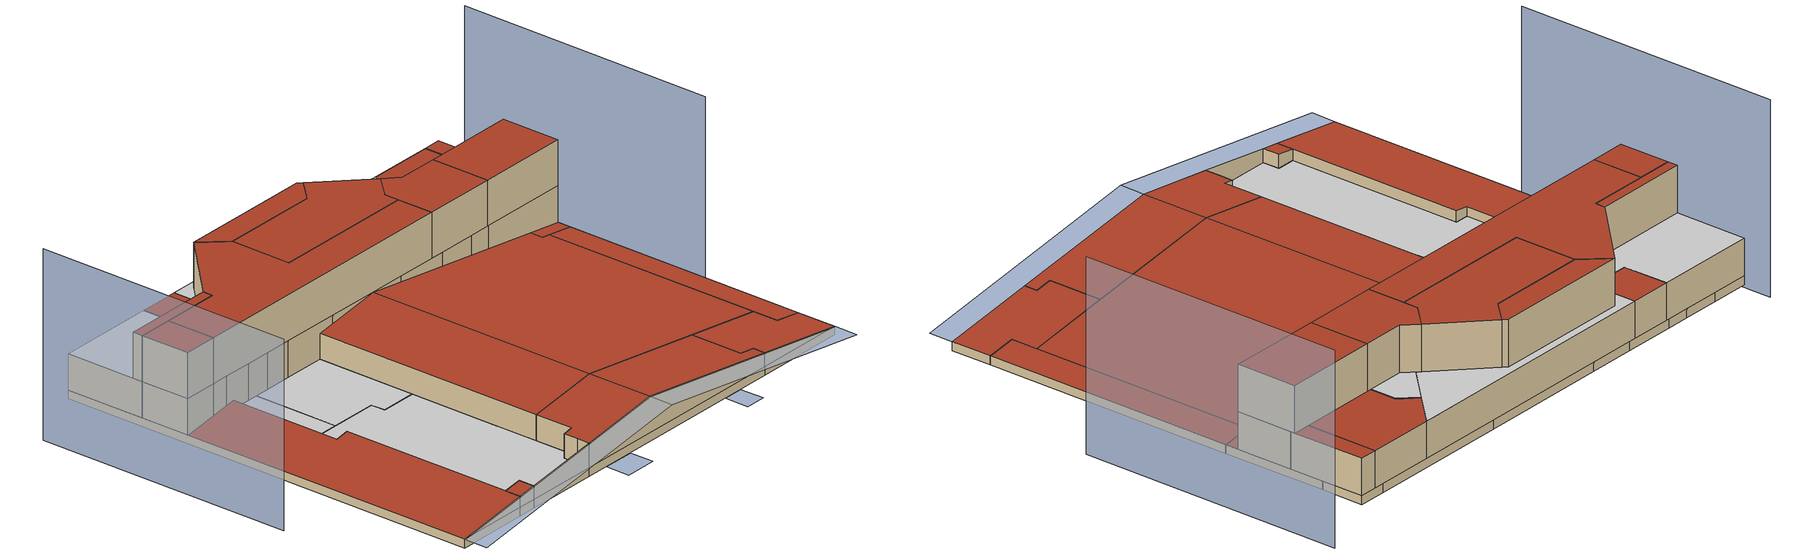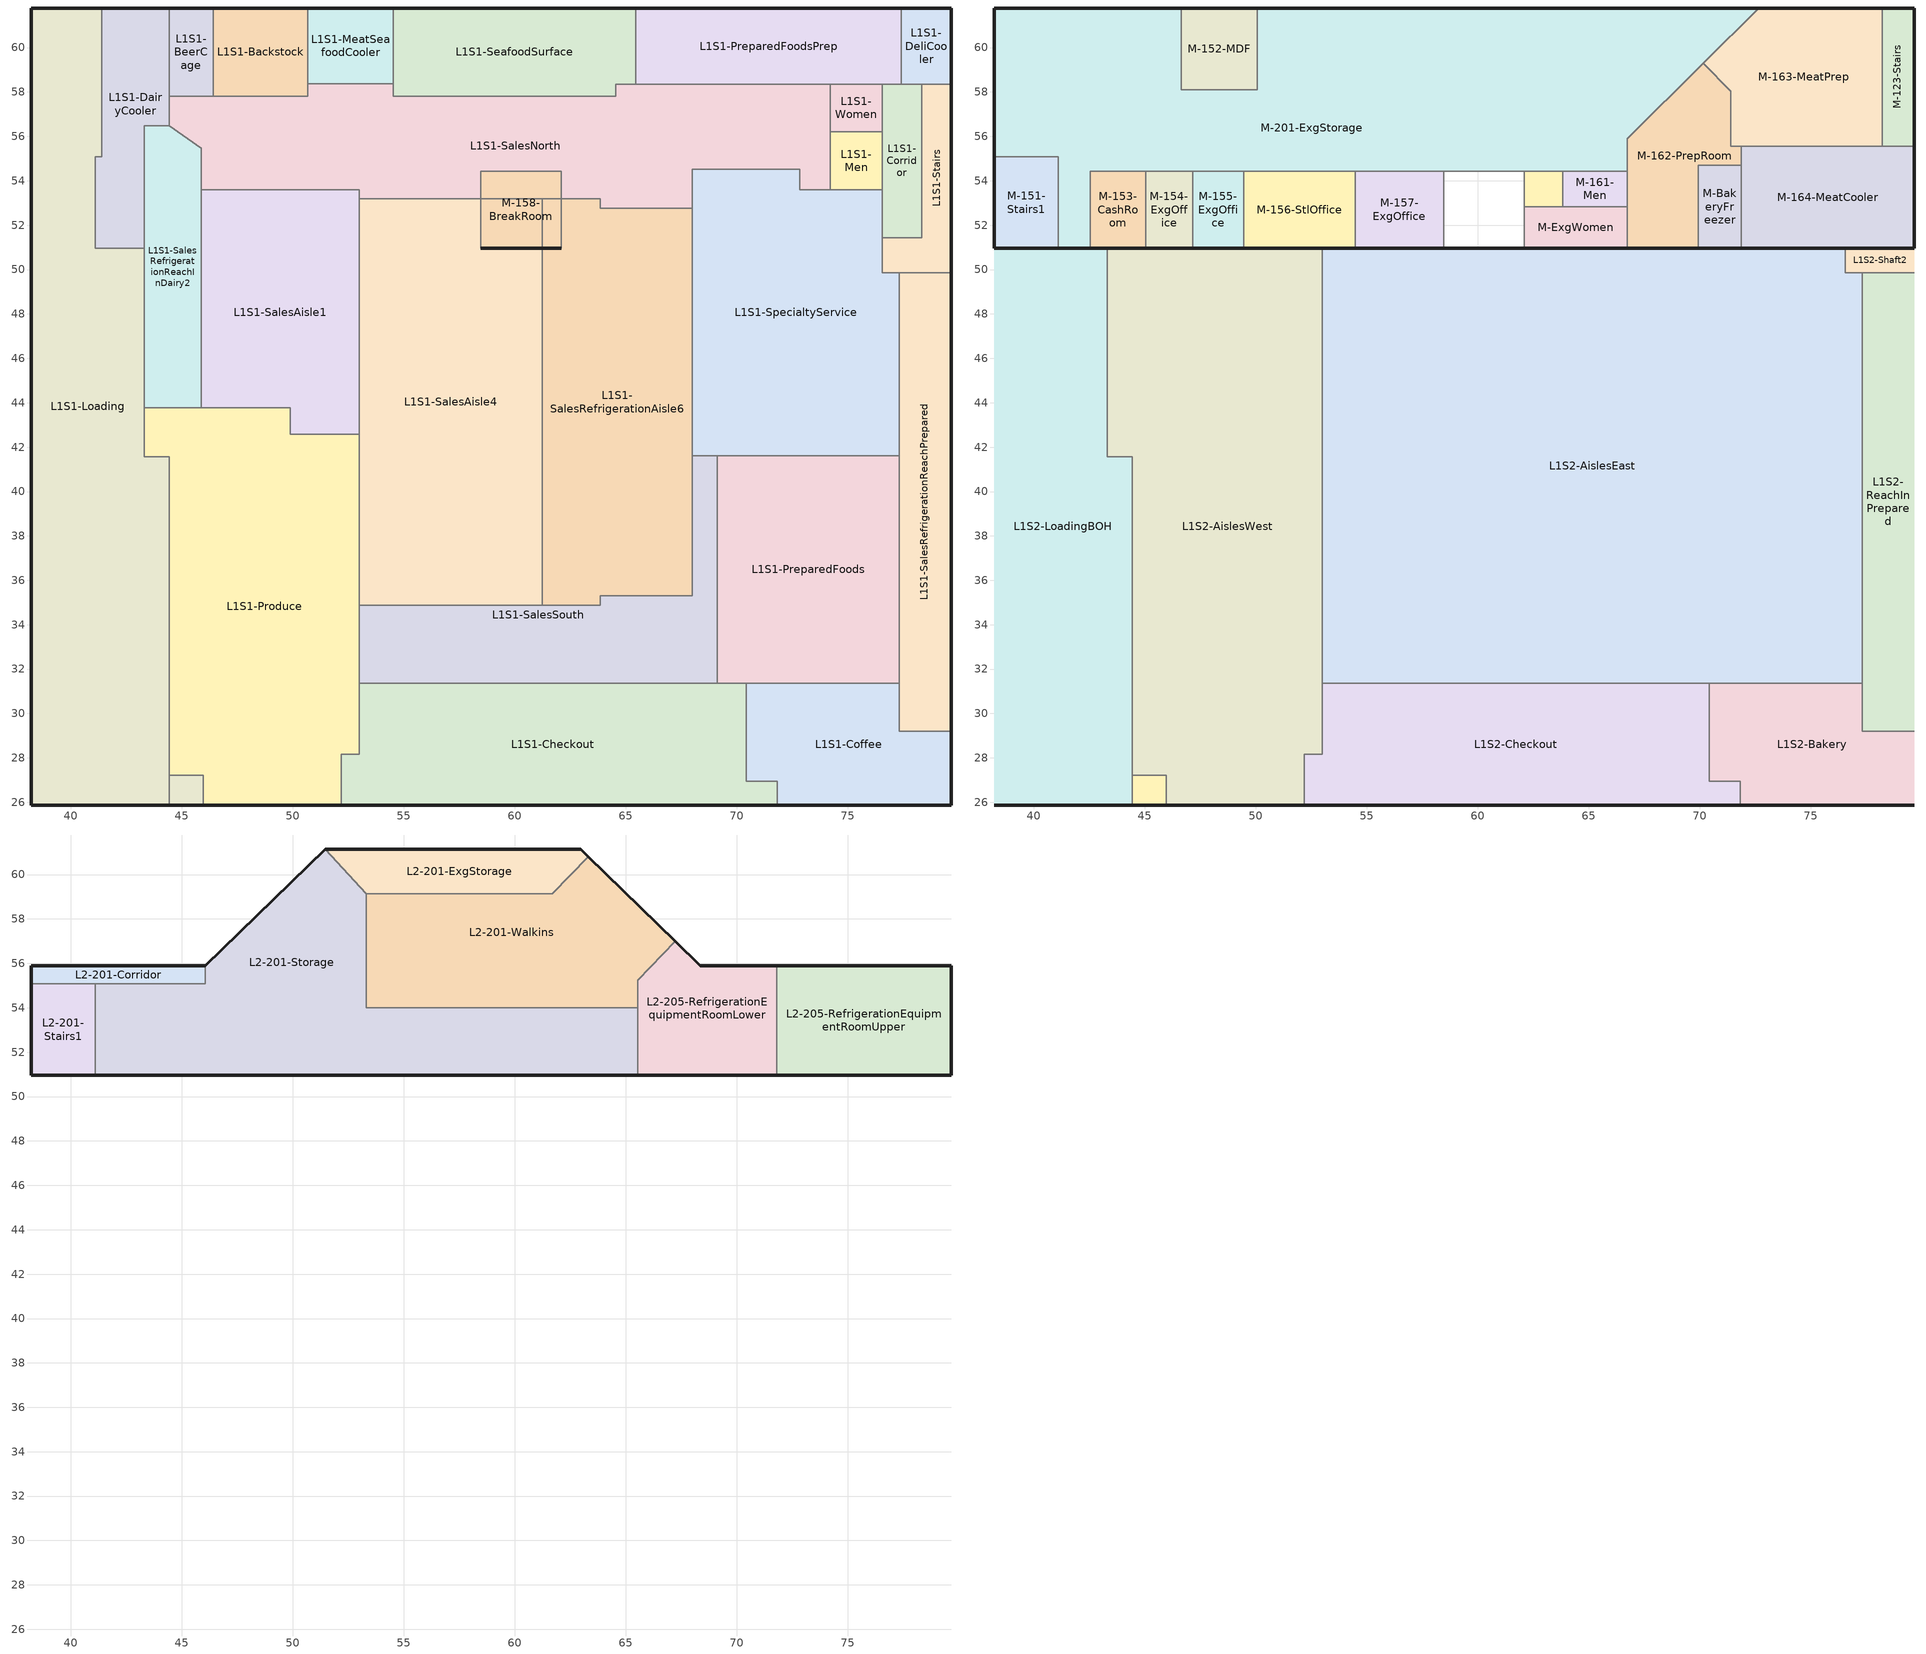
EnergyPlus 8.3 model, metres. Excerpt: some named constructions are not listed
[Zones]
M-158-BreakRoom
 floor outside (Interior Floor): 58.47,50.96 58.47,54.44 62.09,54.44 62.09,50.96 z2.82
 wall outside (Exterior Wall): 58.47,50.96 62.09,50.96 z2.82:5.72
 wall to M-ExgWomen (Interior Wall): 62.09,50.96 62.09,52.83 z2.82:5.72
 wall to M-157-ExgOffice (Interior Wall): 58.47,54.44 58.47,50.96 z2.82:5.72
 wall to M-201-ExgStorage (Interior Wall): 62.09,54.44 58.47,54.44 z2.82:5.72
 wall to M-159-ExgVest (Interior Wall): 62.09,52.83 62.09,54.44 z2.82:5.72
L1S1-DairyCooler
 floor outside (Interior Floor): 41.12,50.96 41.12,55.08 41.4,55.08 41.4,61.78 44.44,61.78 44.44,56.48 43.31,56.48 43.31,50.96 z2.13
 wall outside (Exterior Wall): 44.44,61.78 41.4,61.78 z2.13:2.82
 wall to L1S1-Loading (Interior Wall): 41.4,61.78 41.4,55.08 41.12,55.08 41.12,50.96 43.31,50.96 z2.13:2.82
 wall to L1S1-SalesRefrigerationReachInDairy2 (Interior Wall): 43.31,50.96 43.31,56.48 44.44,56.48 z2.13:2.82
 wall to L1S1-SalesNorth (Interior Wall): 44.44,56.48 44.44,57.81 z2.13:2.82
 wall to L1S1-BeerCage (Interior Wall): 44.44,57.81 44.44,61.78 z2.13:2.82
 roof outside (Exterior Roof): 41.12,50.96 43.31,50.96 43.31,56.48 44.44,56.48 44.44,61.78 41.4,61.78 41.4,55.08 41.12,55.08 z2.82
L1S1-Stairs
 floor outside (Interior Floor): 76.57,49.87 76.57,51.44 78.33,51.44 78.33,58.34 79.67,58.34 79.67,49.87 z2.13
 wall outside (Exterior Wall): 79.67,49.87 79.67,58.34 z2.13:2.82
 wall to L1S1-Corridor (Interior Wall): 78.33,58.34 78.33,51.44 76.57,51.44 z2.13:2.82
 wall to L1S1-SpecialtyService (Interior Wall): 76.57,51.44 76.57,49.87 77.34,49.87 z2.13:2.82
 wall to L1S1-SalesRefrigerationReachPrepared (Interior Wall): 77.34,49.87 79.67,49.87 z2.13:2.82
 wall to L1S1-DeliCooler (Interior Wall): 79.67,58.34 78.33,58.34 z2.13:2.82
L1S1-Corridor
 floor outside (Interior Floor): 76.57,51.44 76.57,58.34 78.33,58.34 78.33,51.44 z2.13
 wall to L1S1-PreparedFoodsPrep (Interior Wall): 77.42,58.34 76.57,58.34 z2.13:2.82
 wall to L1S1-Women (Interior Wall): 76.57,58.34 76.57,56.22 z2.13:2.82
 wall to L1S1-Men (Interior Wall): 76.57,56.22 76.57,53.58 z2.13:2.82
 wall to L1S1-SpecialtyService (Interior Wall): 76.57,53.58 76.57,51.44 z2.13:2.82
 wall to L1S1-DeliCooler (Interior Wall): 78.33,58.34 77.42,58.34 z2.13:2.82
 roof outside (Exterior Roof): 76.57,51.44 78.33,51.44 78.33,58.34 76.57,58.34 z2.82
L1S1-DeliCooler
 floor outside (Interior Floor): 77.42,58.34 77.42,61.78 79.67,61.78 79.67,58.34 z2.13
 wall outside (Exterior Wall): 79.67,58.34 79.67,61.78 77.42,61.78 z2.13:2.82
 wall to L1S1-PreparedFoodsPrep (Interior Wall): 77.42,61.78 77.42,58.34 z2.13:2.82
 roof outside (Exterior Roof): 77.42,58.34 79.67,58.34 79.67,61.78 77.42,61.78 z2.82
L1S1-Women
 floor outside (Interior Floor): 74.22,56.22 74.22,58.34 76.57,58.34 76.57,56.22 z2.13
 wall to L1S1-SalesNorth (Interior Wall): 74.22,58.34 74.22,56.22 z2.13:2.82
 wall to L1S1-Men (Interior Wall): 74.22,56.22 76.57,56.22 z2.13:2.82
 wall to L1S1-PreparedFoodsPrep (Interior Wall): 76.57,58.34 74.22,58.34 z2.13:2.82
 roof outside (Exterior Roof): 74.22,56.22 76.57,56.22 76.57,58.34 74.22,58.34 z2.82
L1S1-PreparedFoodsPrep
 floor outside (Interior Floor): 65.46,58.34 65.46,61.78 77.42,61.78 77.42,58.34 z2.13
 wall outside (Exterior Wall): 77.42,61.78 65.46,61.78 z2.13:2.82
 wall to L1S1-SeafoodSurface (Interior Wall): 65.46,61.78 65.46,58.34 z2.13:2.82
 wall to L1S1-SalesNorth (Interior Wall): 65.46,58.34 72.85,58.34 74.22,58.34 z2.13:2.82
 roof outside (Exterior Roof): 65.46,58.34 77.42,58.34 77.42,61.78 65.46,61.78 z2.82
L1S1-Men
 floor outside (Interior Floor): 74.22,53.58 74.22,56.22 76.57,56.22 76.57,53.58 z2.13
 wall to L1S1-SalesNorth (Interior Wall): 74.22,56.22 74.22,53.58 z2.13:2.82
 wall to L1S1-SpecialtyService (Interior Wall): 74.22,53.58 76.57,53.58 z2.13:2.82
 roof outside (Exterior Roof): 74.22,53.58 76.57,53.58 76.57,56.22 74.22,56.22 z2.82
L1S1-MeatSeafoodCooler
 floor outside (Interior Floor): 50.69,58.37 50.69,61.78 54.53,61.78 54.53,58.37 z2.13
 wall outside (Exterior Wall): 54.53,61.78 50.69,61.78 z2.13:2.82
 wall to L1S1-SalesNorth (Interior Wall): 50.69,58.37 54.53,58.37 z2.13:2.82
 wall to L1S1-SeafoodSurface (Interior Wall): 54.53,58.37 54.53,61.78 z2.13:2.82
 wall to L1S1-Backstock (Interior Wall): 50.69,61.78 50.69,58.37 z2.13:2.82
 roof outside (Exterior Roof): 50.69,58.37 54.53,58.37 54.53,61.78 50.69,61.78 z2.82
L1S1-Shaft
 floor outside (Interior Floor): 44.44,25.88 44.44,27.22 45.97,27.22 45.97,25.88 z2.13
 wall outside (Exterior Wall): 44.44,25.88 45.97,25.88 z2.13:2.82
 wall to L1S1-Produce (Interior Wall): 45.97,25.88 45.97,27.22 44.44,27.22 z2.13:2.82
 wall to L1S1-Loading (Interior Wall): 44.44,27.22 44.44,25.88 z2.13:2.82
L1S1-Backstock
 floor outside (Interior Floor): 46.42,57.81 46.42,61.78 50.69,61.78 50.69,57.81 z2.13
 wall outside (Exterior Wall): 50.69,61.78 46.42,61.78 z2.13:2.82
 wall to L1S1-BeerCage (Interior Wall): 46.42,61.78 46.42,57.81 z2.13:2.82
 wall to L1S1-SalesNorth (Interior Wall): 46.42,57.81 49.53,57.81 50.69,57.81 50.69,58.37 z2.13:2.82
 roof outside (Exterior Roof): 46.42,57.81 50.69,57.81 50.69,61.78 46.42,61.78 z2.82
L1S1-BeerCage
 floor outside (Interior Floor): 44.44,57.81 44.44,61.78 46.42,61.78 46.42,57.81 z2.13
 wall outside (Exterior Wall): 46.42,61.78 44.44,61.78 z2.13:2.82
 wall to L1S1-SalesNorth (Interior Wall): 44.44,57.81 46.42,57.81 z2.13:2.82
 roof outside (Exterior Roof): 44.44,57.81 46.42,57.81 46.42,61.78 44.44,61.78 z2.82
L1S1-SalesAisle4
 floor outside (Interior Floor): 53,34.87 53,53.19 61.24,53.19 61.24,34.87 z2.13
 wall to L1S1-SalesRefrigerationAisle6 (Interior Wall): 61.24,34.87 61.24,53.19 z2.13:2.82
 wall to L1S1-Produce (Interior Wall): 53,53.19 53,34.87 z2.13:2.82
 wall to L1S1-SalesNorth (Interior Wall): 61.24,53.19 53,53.19 z2.13:2.82
 wall to L1S1-SalesSouth (Interior Wall): 53,34.87 61.24,34.87 z2.13:2.82
L1S1-Checkout
 floor outside (Interior Floor): 52.18,26.95 52.18,28.16 53,28.16 53,31.36 70.44,31.36 70.44,26.95 71.84,26.95 71.84,25.88 52.19,25.88 z2.13
 wall outside (Exterior Wall): 52.19,25.88 71.84,25.88 z2.13:2.82
 wall to L1S1-Produce (Interior Wall): 53,31.36 53,28.16 52.18,28.16 52.18,26.95 52.19,25.88 z2.13:2.82
 wall to L1S1-Coffee (Interior Wall): 71.84,25.88 71.84,26.95 70.44,26.95 70.44,31.36 z2.13:2.82
 wall to L1S1-SalesSouth (Interior Wall): 70.44,31.36 53,31.36 z2.13:2.82
L1S1-SpecialtyService
 floor outside (Interior Floor): 68,41.61 68,54.53 72.85,54.53 72.85,53.58 76.57,53.58 76.57,49.87 77.34,49.87 77.34,41.61 z2.13
 wall to L1S1-SalesNorth (Interior Wall): 76.57,53.58 72.85,53.58 72.85,54.53 68,54.53 z2.13:2.82
 wall to L1S1-SalesRefrigerationReachPrepared (Interior Wall): 77.34,41.61 77.34,49.87 z2.13:2.82
 wall to L1S1-SalesRefrigerationAisle6 (Interior Wall): 68,54.53 68,41.61 z2.13:2.82
 wall to L1S1-SalesSouth (Interior Wall): 68,41.61 77.34,41.61 z2.13:2.82
L1S1-SalesNorth
 floor outside (Interior Floor): 45.87,53.58 45.87,55.47 44.44,56.48 44.44,57.81 50.69,57.81 50.69,58.37 54.53,58.37 54.53,57.81 64.56,57.81 64.56,58.34 74.22,58.34 74.22,53.58 72.85,53.58 72.85,54.53 68,54.53 68,52.77 63.86,52.77 63.86,53.19 53,53.19 53,53.58 z2.13
 wall to L1S1-SeafoodSurface (Interior Wall): 74.22,58.34 64.56,58.34 64.56,57.81 54.53,57.81 54.53,58.37 z2.13:2.82
 wall to L1S1-SalesRefrigerationReachInDairy2 (Interior Wall): 44.44,56.48 45.87,55.47 45.87,53.58 z2.13:2.82
 wall to L1S1-SalesAisle1 (Interior Wall): 45.87,53.58 53,53.58 53,53.19 z2.13:2.82
 wall to L1S1-SalesRefrigerationAisle6 (Interior Wall): 53,53.19 63.86,53.19 63.86,52.77 68,52.77 z2.13:2.82
 roof outside (Exterior Roof): 53,53.19 63.86,53.19 63.86,52.77 68,52.77 68,54.53 72.85,54.53 72.85,53.58 74.22,53.58 74.22,58.34 64.56,58.34 64.56,57.81 54.53,57.81 54.53,58.37 50.69,58.37 50.69,57.81 44.44,57.81 44.44,56.48 45.87,55.47 45.87,53.58 53,53.58 z2.82
L1S1-SalesAisle1
 floor outside (Interior Floor): 45.87,43.77 45.87,53.58 53,53.58 53,42.58 49.9,42.58 49.9,43.77 z2.13
 wall to L1S1-Produce (Interior Wall): 45.87,43.77 49.9,43.77 49.9,42.58 53,42.58 z2.13:2.82
 wall to L1S1-SalesRefrigerationReachInDairy2 (Interior Wall): 45.87,53.58 45.87,43.77 z2.13:2.82
L1S1-Produce
 floor outside (Interior Floor): 44.44,27.22 44.44,41.57 43.31,41.57 43.31,43.77 49.9,43.77 49.9,42.58 53,42.58 53,28.16 52.18,28.16 52.19,25.88 45.97,25.88 45.97,27.22 z2.13
 wall outside (Exterior Wall): 45.97,25.88 52.19,25.88 z2.13:2.82
 wall to L1S1-Loading (Interior Wall): 43.31,43.77 43.31,41.57 44.44,41.57 44.44,27.22 z2.13:2.82
 wall to L1S1-SalesSouth (Interior Wall): 53,28.16 53,42.58 z2.13:2.82
 wall to L1S1-SalesRefrigerationReachInDairy2 (Interior Wall): 49.9,43.77 43.31,43.77 z2.13:2.82
L1S1-SalesRefrigerationReachInDairy2
 floor outside (Interior Floor): 43.31,43.77 43.31,56.48 44.44,56.48 45.87,55.47 45.87,43.77 z2.13
L1S1-Loading
 floor outside (Interior Floor): 38.22,25.88 38.22,61.78 41.4,61.78 41.4,55.08 41.12,55.08 41.12,50.96 43.31,50.96 43.31,41.57 44.44,41.57 44.44,25.88 z2.13
 wall outside (Exterior Wall): 41.4,61.78 38.22,61.78 38.22,25.88 44.44,25.88 z2.13:2.82
L1S1-SalesRefrigerationAisle6
 floor outside (Interior Floor): 61.24,34.87 61.24,53.19 63.86,53.19 63.86,52.77 68,52.77 68,35.3 63.86,35.3 63.86,34.87 z2.13
 wall to L1S1-SalesSouth (Interior Wall): 61.24,34.87 63.86,34.87 63.86,35.3 68,35.3 68,52.77 z2.13:2.82
L1S1-SalesSouth
 floor outside (Interior Floor): 53,31.36 53,34.87 63.86,34.87 63.86,35.3 68,35.3 68,41.61 69.13,41.61 69.13,31.36 z2.13
 wall to L1S1-PreparedFoods (Interior Wall): 69.13,31.36 69.13,41.61 z2.13:2.82
L1S1-SalesRefrigerationReachPrepared
 floor outside (Interior Floor): 77.34,29.21 77.34,49.87 79.67,49.87 79.67,29.21 z2.13
 wall outside (Exterior Wall): 79.67,29.21 79.67,49.87 z2.13:2.82
 wall to L1S1-Coffee (Interior Wall): 77.34,29.21 79.67,29.21 z2.13:2.82
 wall to L1S1-PreparedFoods (Interior Wall): 77.34,49.87 77.34,29.21 z2.13:2.82
L1S1-SeafoodSurface
 floor outside (Interior Floor): 54.53,57.81 54.53,61.78 65.46,61.78 65.46,58.34 64.56,58.34 64.56,57.81 z2.13
 wall outside (Exterior Wall): 65.46,61.78 54.53,61.78 z2.13:2.82
 roof outside (Exterior Roof): 54.53,57.81 64.56,57.81 64.56,58.34 65.46,58.34 65.46,61.78 54.53,61.78 z2.82
L1S1-Coffee
 floor outside (Interior Floor): 70.44,26.95 70.44,31.36 77.34,31.36 77.34,29.21 79.67,29.21 79.67,25.88 71.84,25.88 71.84,26.95 z2.13
 wall outside (Exterior Wall): 71.84,25.88 79.67,25.88 79.67,29.21 z2.13:2.82
 wall to L1S1-PreparedFoods (Interior Wall): 77.34,31.36 70.44,31.36 z2.13:2.82
L1S1-PreparedFoods
 floor outside (Interior Floor): 69.13,31.36 69.13,41.61 77.34,41.61 77.34,31.36 z2.13
M-161-Men
 floor outside (Interior Floor): 63.84,52.83 63.84,54.44 66.75,54.44 66.75,52.83 z2.82
 wall to M-159-ExgVest (Interior Wall): 63.84,54.44 63.84,52.83 z2.82:5.72
 wall to M-201-ExgStorage (Interior Wall): 66.75,54.44 63.84,54.44 z2.82:5.72
 wall to M-162-PrepRoom (Interior Wall): 66.75,52.83 66.75,54.44 z2.82:5.72
 wall to M-ExgWomen (Interior Wall): 63.84,52.83 66.75,52.83 z2.82:5.72
M-159-ExgVest
 floor outside (Interior Floor): 62.09,52.83 62.09,54.44 63.84,54.44 63.84,52.83 z2.82
 wall to M-ExgWomen (Interior Wall): 62.09,52.83 63.84,52.83 z2.82:5.72
 wall to M-201-ExgStorage (Interior Wall): 63.84,54.44 62.09,54.44 z2.82:5.72
M-201-ExgStorage
 floor outside (Interior Floor): 38.22,55.08 38.22,61.78 46.65,61.78 46.65,58.09 50.08,58.09 50.08,61.78 72.67,61.78 66.75,55.9 66.75,54.44 42.55,54.44 42.55,50.96 41.12,50.96 41.12,55.08 z2.82
 wall outside (Exterior Wall): 72.67,61.78 50.08,61.78 / 41.12,50.96 42.55,50.96 / 46.65,61.78 38.22,61.78 38.22,55.08 z2.82:5.72
 wall to M-152-MDF (Interior Wall): 50.08,61.78 50.08,58.09 46.65,58.09 46.65,61.78 z2.82:5.72
 wall to M-163-MeatPrep (Interior Wall): 70.16,59.29 72.67,61.78 z2.82:5.72
 wall to M-162-PrepRoom (Interior Wall): 66.75,54.44 66.75,55.9 70.16,59.29 z2.82:5.72
 wall to M-157-ExgOffice (Interior Wall): 54.48,54.44 58.47,54.44 z2.82:5.72
 wall to M-156-StlOffice (Interior Wall): 49.47,54.44 54.48,54.44 z2.82:5.72
 wall to M-155-ExgOffice (Interior Wall): 47.16,54.44 49.47,54.44 z2.82:5.72
 wall to M-154-ExgOffice (Interior Wall): 45.04,54.44 47.16,54.44 z2.82:5.72
 wall to M-153-CashRoom (Interior Wall): 42.55,50.96 42.55,54.44 45.04,54.44 z2.82:5.72
 wall to M-151-Stairs1 (Interior Wall): 38.22,55.08 41.12,55.08 41.12,50.96 z2.82:5.72
M-152-MDF
 floor outside (Interior Floor): 46.65,58.09 46.65,61.78 50.08,61.78 50.08,58.09 z2.82
 wall outside (Exterior Wall): 50.08,61.78 46.65,61.78 z2.82:5.72
 roof outside (Exterior Roof): 46.65,58.09 50.08,58.09 50.08,61.78 46.65,61.78 z5.72
M-162-PrepRoom
 floor outside (Interior Floor): 66.75,50.96 66.75,55.9 70.16,59.29 71.41,58.03 71.41,55.57 71.89,55.57 71.89,54.7 69.95,54.7 69.95,50.96 z2.82
 wall outside (Exterior Wall): 66.75,50.96 69.95,50.96 z2.82:5.72
 wall to M-164-MeatCooler (Interior Wall): 71.89,54.7 71.89,55.57 z2.82:5.72
 wall to M-BakeryFreezer (Interior Wall): 69.95,50.96 69.95,54.7 71.89,54.7 z2.82:5.72
 wall to M-ExgWomen (Interior Wall): 66.75,52.83 66.75,50.96 z2.82:5.72
 wall to M-163-MeatPrep (Interior Wall): 71.89,55.57 71.41,55.57 71.41,58.03 70.16,59.29 z2.82:5.72
M-BakeryFreezer
 floor outside (Interior Floor): 69.95,50.96 69.95,54.7 71.89,54.7 71.89,50.96 z2.82
 wall outside (Exterior Wall): 69.95,50.96 71.89,50.96 z2.82:5.72
 wall to M-164-MeatCooler (Interior Wall): 71.89,50.96 71.89,54.7 z2.82:5.72
M-163-MeatPrep
 floor outside (Interior Floor): 71.41,55.57 78.23,55.57 78.23,61.78 72.67,61.78 70.16,59.29 71.41,58.03 z2.82
 wall outside (Exterior Wall): 78.23,61.78 72.67,61.78 z2.82:5.72
 wall to M-123-Stairs (Interior Wall): 78.23,55.57 78.23,61.78 z2.82:5.72
 wall to M-164-MeatCooler (Interior Wall): 71.89,55.57 78.23,55.57 z2.82:5.72
 roof outside (Exterior Roof): 71.41,55.57 71.41,58.03 70.16,59.29 72.67,61.78 78.23,61.78 78.23,55.57 z5.72
M-123-Stairs
 floor outside (Interior Floor): 78.23,55.57 78.23,61.78 79.67,61.78 79.67,55.57 z2.82
 wall outside (Exterior Wall): 79.67,55.57 79.67,61.78 78.23,61.78 z2.82:5.72
 wall to M-164-MeatCooler (Interior Wall): 78.23,55.57 79.67,55.57 z2.82:5.72
 roof outside (Exterior Roof): 78.23,55.57 79.67,55.57 79.67,61.78 78.23,61.78 z5.72
M-151-Stairs1
 floor outside (Interior Floor): 38.22,50.96 38.22,55.08 41.12,55.08 41.12,50.96 z2.82
 wall outside (Exterior Wall): 38.22,55.08 38.22,50.96 41.12,50.96 z2.82:5.72
M-ExgWomen
 floor outside (Interior Floor): 62.09,50.96 62.09,52.83 66.75,52.83 66.75,50.96 z2.82
 wall outside (Exterior Wall): 62.09,50.96 66.75,50.96 z2.82:5.72
M-157-ExgOffice
 floor outside (Interior Floor): 54.48,50.96 54.48,54.44 58.47,54.44 58.47,50.96 z2.82
 wall outside (Exterior Wall): 54.48,50.96 58.47,50.96 z2.82:5.72
 wall to M-156-StlOffice (Interior Wall): 54.48,54.44 54.48,50.96 z2.82:5.72
M-156-StlOffice
 floor outside (Interior Floor): 49.47,50.96 49.47,54.44 54.48,54.44 54.48,50.96 z2.82
 wall outside (Exterior Wall): 49.47,50.96 54.48,50.96 z2.82:5.72
 wall to M-155-ExgOffice (Interior Wall): 49.47,54.44 49.47,50.96 z2.82:5.72
M-155-ExgOffice
 floor outside (Interior Floor): 47.16,50.96 47.16,54.44 49.47,54.44 49.47,50.96 z2.82
 wall outside (Exterior Wall): 47.16,50.96 49.47,50.96 z2.82:5.72
 wall to M-154-ExgOffice (Interior Wall): 47.16,54.44 47.16,50.96 z2.82:5.72
M-154-ExgOffice
 floor outside (Interior Floor): 45.04,50.96 45.04,54.44 47.16,54.44 47.16,50.96 z2.82
 wall outside (Exterior Wall): 45.04,50.96 47.16,50.96 z2.82:5.72
 wall to M-153-CashRoom (Interior Wall): 45.04,54.44 45.04,50.96 z2.82:5.72
M-153-CashRoom
 floor outside (Interior Floor): 42.55,50.96 42.55,54.44 45.04,54.44 45.04,50.96 z2.82
 wall outside (Exterior Wall): 42.55,50.96 45.04,50.96 z2.82:5.72
M-164-MeatCooler
 floor outside (Interior Floor): 71.89,50.96 71.89,55.57 79.67,55.57 79.67,50.96 z2.82
 wall outside (Exterior Wall): 71.89,50.96 79.67,50.96 79.67,55.57 z2.82:5.72
L1S2-Shaft2
 floor to L1S1-Stairs (Interior Floor): 76.57,49.87 76.57,50.96 79.67,50.96 79.67,49.87 z2.82
 wall outside (Exterior Wall): 79.67,50.96,2.82 76.57,50.96,2.82 76.57,50.96,3.25
 wall to L1S2-AislesEast (Interior Wall): 76.57,50.96 76.57,49.87 z2.82:3.25; 76.57,49.87,2.82 77.34,49.87,2.82 77.34,49.87,3.15 76.57,49.87,3.25
 wall to L1S2-ReachInPrepared (Interior Wall): 77.34,49.87,2.82 79.67,49.87,2.82 77.34,49.87,3.15
 roof outside (Exterior Roof): 76.57,49.87,3.25 79.67,49.87,2.82 79.67,50.96,2.82 76.57,50.96,3.25
L1S2-ReachInPrepared
 floor to L1S1-SalesRefrigerationReachPrepared (Interior Floor): 77.34,29.21 77.34,49.87 79.67,49.87 79.67,29.21 z2.82
 wall to L1S2-Bakery (Interior Wall): 77.34,49.87 77.34,29.21 z2.82:3.15; 77.34,29.21,2.82 79.67,29.21,2.82 77.34,29.21,3.15
 roof outside (Exterior Roof): 77.34,29.21,3.15 79.67,29.21,2.82 79.67,49.87,2.82 77.34,49.87,3.15
L1S2-AislesEast
 floor to L1S1-PreparedFoods (Interior Floor): 53,31.36 53,50.96 76.57,50.96 76.57,49.87 77.34,49.87 77.34,31.36 z2.82
 wall outside (Exterior Wall): 76.57,50.96,2.82 53,50.96,2.82 53,50.96,4.88 58.95,50.96,5.72 76.57,50.96,3.25
 wall to L1S2-Checkout (Interior Wall): 53,31.36,2.82 77.34,31.36,2.82 77.34,31.36,3.15 58.95,31.36,5.72 53,31.36,4.88
 wall inside (Interior Wall): 53,50.96 53,31.36 z2.82:4.88
 roof outside (Exterior Roof): 58.95,31.36,5.72 77.34,31.36,3.15 77.34,49.87,3.15 76.57,49.87,3.25 76.57,50.96,3.25 58.95,50.96,5.72; 53,31.36,4.88 58.95,31.36,5.72 58.95,50.96,5.72 53,50.96,4.88
L1S2-Bakery
 floor to L1S1-Coffee (Interior Floor): 70.44,26.95 70.44,31.36 77.34,31.36 77.34,29.21 79.67,29.21 79.67,25.88 71.84,25.88 71.84,26.95 z2.82
 wall outside (Exterior Wall): 71.84,25.88,2.82 79.67,25.88,2.82 71.84,25.88,3.91
 wall to L1S2-Checkout (Interior Wall): 70.44,31.36 70.44,26.95 z2.82:4.11; 71.84,26.95 71.84,25.88 z2.82:3.91; 70.44,26.95,2.82 71.84,26.95,2.82 71.84,26.95,3.91 70.44,26.95,4.11
 roof outside (Exterior Roof): 71.84,25.88,3.91 79.67,25.88,2.82 79.67,29.21,2.82 77.34,29.21,3.15 77.34,31.36,3.15 70.44,31.36,4.11 70.44,26.95,4.11 71.84,26.95,3.91
L1S2-Checkout
 floor to L1S1-Checkout (Interior Floor): 52.18,26.95 52.18,28.16 53,28.16 53,31.36 70.44,31.36 70.44,26.95 71.84,26.95 71.84,25.88 52.19,25.88 z2.82
 wall outside (Exterior Wall): 52.19,25.88,2.82 71.84,25.88,2.82 71.84,25.88,3.91 58.95,25.88,5.72 52.19,25.88,4.77
 wall inside (Interior Wall): 53,31.36 53,28.16 z2.82:4.88
 wall to L1S2-AislesWest (Interior Wall): 52.18,28.16 52.18,26.95 52.19,25.88 z2.82:4.77; 53,28.16,2.82 52.18,28.16,2.82 52.18,28.16,4.77 53,28.16,4.88
 roof outside (Exterior Roof): 52.19,25.88,4.77 58.95,25.88,5.72 58.95,31.36,5.72 53,31.36,4.88 53,28.16,4.88 52.18,28.16,4.77 52.18,26.95,4.77; 58.95,25.88,5.72 70.44,25.9,4.11 71.84,25.88,3.91 71.84,26.95,3.91 70.44,26.95,4.11 70.44,31.36,4.11 58.95,31.36,5.72
L1S2-Shaft
 floor to L1S1-Shaft (Interior Floor): 44.44,25.88 44.44,27.22 45.97,27.22 45.97,25.88 z2.82
 wall outside (Exterior Wall): 44.44,25.88,2.82 45.97,25.88,2.82 45.97,25.88,3.9 44.44,25.88,3.69
 wall to L1S2-AislesWest (Interior Wall): 45.97,25.88 45.97,27.22 z2.82:3.9; 45.97,27.22,2.82 44.44,27.22,2.82 44.44,27.22,3.69 45.97,27.22,3.9
 wall to L1S2-LoadingBOH (Interior Wall): 44.44,27.22 44.44,25.88 z2.82:3.69
 roof outside (Exterior Roof): 44.44,25.88,3.69 45.97,25.88,3.9 45.97,27.22,3.9 44.44,27.22,3.69
L1S2-LoadingBOH
 floor to L1S1-Loading (Interior Floor): 38.22,25.88 38.22,50.96 43.31,50.96 43.31,41.57 44.44,41.57 44.44,25.88 z2.82
 wall outside (Exterior Wall): 43.31,50.96,2.82 38.22,50.96,2.82 43.31,50.96,3.53; 38.22,25.88,2.82 44.44,25.88,2.82 44.44,25.88,3.69
 wall to L1S2-AislesWest (Interior Wall): 44.44,41.57,2.82 43.31,41.57,2.82 43.31,41.57,3.53 44.44,41.57,3.69
 wall inside (Interior Wall): 43.31,41.57 43.31,50.96 z2.82:3.53; 44.44,25.88 44.44,41.57 z2.82:3.69
 roof outside (Exterior Roof): 38.22,25.88,2.82 44.44,25.88,3.69 44.44,41.57,3.69 43.31,41.57,3.53 43.31,50.96,3.53 38.22,50.96,2.82
L1S2-AislesWest
 floor to L1S1-SalesRefrigerationReachInDairy2 (Interior Floor): 44.44,27.22 44.44,41.57 43.31,41.57 43.31,50.96 53,50.96 53,28.16 52.18,28.16 52.19,25.88 45.97,25.88 45.97,27.22 z2.82
 wall outside (Exterior Wall): 53,50.96,2.82 43.31,50.96,2.82 43.31,50.96,3.53 53,50.96,4.88; 45.97,25.88,2.82 52.19,25.88,2.82 52.19,25.88,4.77 45.97,25.88,3.9
L2-201-Walkins
 floor to M-201-ExgStorage (Interior Floor): 67.25,56.99 65.54,55.23 65.54,54 53.31,54 53.31,59.13 61.69,59.13 63.31,60.8 z5.72
 wall outside (Exterior Wall): 67.25,56.99 63.31,60.8 z5.72:9.37
 wall to L2-201-ExgStorage (Interior Wall): 63.31,60.8 61.69,59.13 53.31,59.13 z5.72:9.37
 wall to L2-205-RefrigerationEquipmentRoomLower (Interior Wall): 65.54,54 65.54,55.23 67.25,56.99 z5.72:9.37
 wall to L2-201-Storage (Interior Wall): 53.31,59.13 53.31,54 65.54,54 z5.72:9.37
 roof outside (Exterior Roof): 53.31,54 65.54,54 65.54,55.23 67.25,56.99 63.31,60.8 61.69,59.13 53.31,59.13 z9.37
L2-201-Storage
 floor to M-159-ExgVest (Interior Floor): 41.12,50.96 41.12,55.08 46.06,55.08 46.06,55.9 51.46,61.14 53.31,59.13 53.31,54 65.54,54 65.54,50.96 z5.72
 wall outside (Exterior Wall): 41.12,50.96 65.54,50.96 / 51.46,61.14 46.06,55.9 z5.72:9.37
 wall to L2-205-RefrigerationEquipmentRoomLower (Interior Wall): 65.54,50.96 65.54,54 z5.72:9.37
 wall to L2-201-Stairs1 (Interior Wall): 41.12,55.08 41.12,50.96 z5.72:9.37
 wall to L2-201-Corridor (Interior Wall): 46.06,55.9 46.06,55.08 41.12,55.08 z5.72:9.37
 wall to L2-201-ExgStorage (Interior Wall): 53.31,59.13 51.46,61.14 z5.72:9.37
 roof outside (Exterior Roof): 41.12,50.96 65.54,50.96 65.54,54 53.31,54 53.31,59.13 51.46,61.14 46.06,55.9 46.06,55.08 41.12,55.08 z9.37
L2-201-ExgStorage
 floor to M-201-ExgStorage (Interior Floor): 53.31,59.13 51.46,61.14 62.97,61.14 63.31,60.8 61.69,59.13 z5.72
 wall outside (Exterior Wall): 63.31,60.8 62.97,61.14 51.46,61.14 z5.72:9.37
 roof outside (Exterior Roof): 53.31,59.13 61.69,59.13 63.31,60.8 62.97,61.14 51.46,61.14 z9.37
L2-205-RefrigerationEquipmentRoomUpper
 floor to M-164-MeatCooler (Interior Floor): 71.8,50.96 71.8,55.9 79.67,55.9 79.67,50.96 z5.72
 wall outside (Exterior Wall): 71.8,50.96 79.67,50.96 79.67,55.9 71.8,55.9 z5.72:9.37
 wall to L2-205-RefrigerationEquipmentRoomLower (Interior Wall): 71.8,55.9 71.8,50.96 z5.72:9.37
 roof outside (Exterior Roof): 71.8,50.96 79.67,50.96 79.67,55.9 71.8,55.9 z9.37
L2-201-Corridor
 floor to M-201-ExgStorage (Interior Floor): 38.22,55.08 38.22,55.9 46.06,55.9 46.06,55.08 z5.72
 wall outside (Exterior Wall): 46.06,55.9 38.22,55.9 38.22,55.08 z5.72:9.37
 wall to L2-201-Stairs1 (Interior Wall): 38.22,55.08 41.12,55.08 z5.72:9.37
 roof outside (Exterior Roof): 38.22,55.08 46.06,55.08 46.06,55.9 38.22,55.9 z9.37
L2-205-RefrigerationEquipmentRoomLower
 floor to M-BakeryFreezer (Interior Floor): 65.54,50.96 65.54,55.23 67.25,56.99 68.37,55.9 71.8,55.9 71.8,50.96 z5.72
 wall outside (Exterior Wall): 65.54,50.96 71.8,50.96 / 71.8,55.9 68.37,55.9 67.25,56.99 z5.72:9.37
 roof outside (Exterior Roof): 65.54,50.96 71.8,50.96 71.8,55.9 68.37,55.9 67.25,56.99 65.54,55.23 z9.37
L2-201-Stairs1
 floor to M-151-Stairs1 (Interior Floor): 38.22,50.96 38.22,55.08 41.12,55.08 41.12,50.96 z5.72
 wall outside (Exterior Wall): 38.22,55.08 38.22,50.96 41.12,50.96 z5.72:9.37
 roof outside (Exterior Roof): 38.22,50.96 41.12,50.96 41.12,55.08 38.22,55.08 z9.37
shading: 82.6,61.78 82.6,40 / 35.4,40 35.4,61.78 z0:15.24; 58.95,23.88,5.72 58.95,25.88,5.72 79.67,25.88,2.82 79.67,23.88,2.82; 38.22,23.88,2.82 38.22,25.88,2.82 58.95,25.88,5.72 58.95,23.88,5.72; 54.11,23.87 54.11,25.88 56.79,25.88 56.79,23.87 z2.09; 67.45,23.87 67.45,25.88 69.16,25.88 69.16,23.87 z2.09
[Building]
NoeValleyWFM_Geometry.idf: North Axis {deg}=356.173; Terrain=City; Solar Distribution or maybe FullExterior=FullInteriorAndExteriorWithReflections; Maximum Number of Warmup Days=25; Minimum Number of Warmup Days=6
[Site:Location]
Sacramento Executive Arpt	USA: 38.5, -121.5, -8, 5
[SizingPeriod:DesignDay] Day of Month=21; Dry-Bulb Temperature Range Modifier Type=DefaultMultipliers; Barometric Pressure {Pa}=101265; Rain {Yes/No}=No; Snow on ground {Yes/No}=No; Daylight Savings Time Indicator=No
Name | Month | Day Type | Maximum Dry-Bulb Temperature {C} | Daily Dry-Bulb Temperature Range {C} | Humidity Condition Type | Wetbulb at Maximum Dry-Bulb {C} | Wind Speed {m/s} design conditions vs. traditional 6.71 m/s (15 mph) | Wind Direction {Degrees; N=0, S=180} | Solar Model Indicator | Clearness {0.0 to 1.1} | Dewpoint at Maximum Dry-Bulb {C} | Wind Speed {m/s} design conditions vs. traditional 3.35 m/s (7mph) | ASHRAE Clear Sky Optical Depth for Beam Irradiance (taub) | ASHRAE Clear Sky Optical Depth for Diffuse Irradiance (taud) | Enthalpy at Maximum Dry-Bulb {J/kg}
Sacramento Executive Arpt Ann Htg 99.6% Condns DB | 12 | WinterDesignDay | -0.4 | 0 | Wetbulb | -0.4 | 0.9 | 320 | ASHRAEClearSky | 0
Sacramento Executive Arpt Ann Hum_n 99.6% Condns DP=>MCDB | 12 | WinterDesignDay | 10.8 | 0 | Dewpoint |  | 0.9 | 320 | ASHRAEClearSky | 0 | -6.4
Sacramento Executive Arpt Ann Htg Wind 99.6% Condns WS=>MCDB | 12 | WinterDesignDay | 11.7 | 0 | Wetbulb | 11.7 | 11.6 | 320 | ASHRAEClearSky | 0
Sacramento Executive Arpt Ann Clg .4% Condns DB=>MWB | 7 | SummerDesignDay | 37.9 | 18.1 | Wetbulb | 21.3 |  | 220 | ASHRAETau |  |  | 3.4 | 0.382 | 2.325
Sacramento Executive Arpt Ann Clg .4% Condns WB=>MDB | 7 | SummerDesignDay | 35.5 | 18.1 | Wetbulb | 22.6 |  | 220 | ASHRAETau |  |  | 3.4 | 0.382 | 2.325
Sacramento Executive Arpt Ann Clg .4% Condns DP=>MDB | 7 | SummerDesignDay | 29.1 | 18.1 | Dewpoint |  |  | 220 | ASHRAETau |  | 17.7 | 3.4 | 0.382 | 2.325
Sacramento Executive Arpt Ann Clg .4% Condns Enth=>MDB | 7 | SummerDesignDay | 35.4 | 18.1 | Enthalpy |  |  | 220 | ASHRAETau |  |  | 3.4 | 0.382 | 2.325 | 66200
[Zone] Type=1
L2-201-Walkins; L2-201-Storage; M-158-BreakRoom; L2-201-ExgStorage; M-161-Men; M-159-ExgVest; M-201-ExgStorage; M-152-MDF; M-162-PrepRoom; M-BakeryFreezer; M-163-MeatPrep; M-123-Stairs; M-151-Stairs1; M-ExgWomen; M-157-ExgOffice; M-156-StlOffice; M-155-ExgOffice; M-154-ExgOffice; M-153-CashRoom; M-164-MeatCooler; L2-205-RefrigerationEquipmentRoomUpper; L2-201-Corridor; L2-205-RefrigerationEquipmentRoomLower; L2-201-Stairs1; L1S1-DairyCooler; L1S1-Stairs; L1S1-Corridor; L1S1-DeliCooler; L1S1-Women; L1S1-PreparedFoodsPrep; L1S1-Men; L1S1-MeatSeafoodCooler; L1S1-Shaft; L1S1-Backstock; L1S1-BeerCage; L1S1-SalesAisle4; L1S1-Checkout; L1S1-SpecialtyService; L1S1-SalesNorth; L1S1-SalesAisle1; L1S1-Produce; L1S1-SalesRefrigerationReachInDairy2; L1S1-Loading; L1S1-SalesRefrigerationAisle6; L1S1-SalesSouth; L1S1-SalesRefrigerationReachPrepared; L1S1-SeafoodSurface; L1S1-Coffee; L1S1-PreparedFoods; L1S2-Shaft2; L1S2-ReachInPrepared; L1S2-AislesEast; L1S2-Bakery; L1S2-Checkout; L1S2-Shaft; L1S2-LoadingBOH; L1S2-AislesWest
